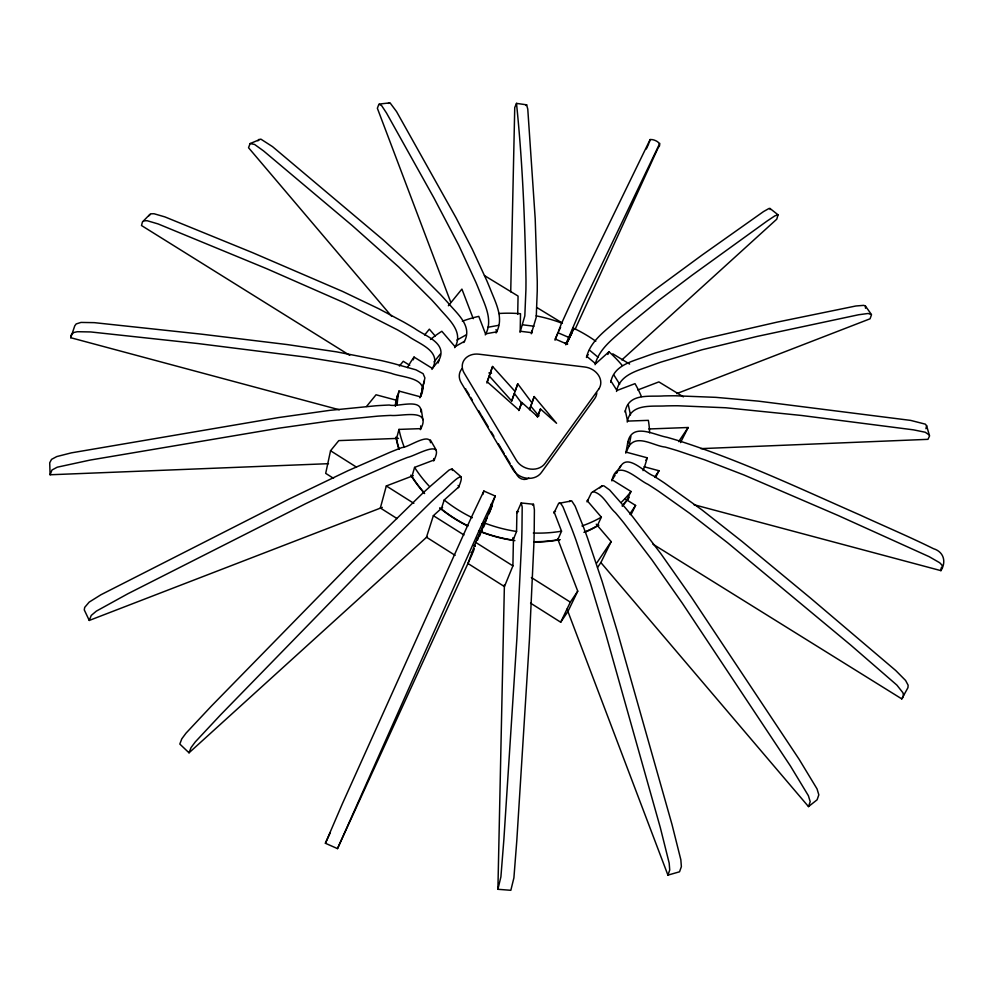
<?xml version="1.0" encoding="UTF-8"?>
<svg xmlns="http://www.w3.org/2000/svg" width="993" height="993" viewBox="0 0 993 993"><rect width="100%" height="100%" fill="white"/><g stroke="black" fill="none" stroke-linecap="round" stroke-linejoin="round"><path stroke-width="1.49" d="M532.099 330.52L532.062 332.717L520.195 331.252L520.506 313.714A128.742 107.132 20.3 0 0 498.834 313.503M490.89 504.357L492.367 504.99L480.96 531.603A127.762 106.673 20.3 0 0 513.096 540.118L513.145 537.623M483.467 527.345L487.153 517.353L475.684 542.377L467.951 563.478L504.432 586.578L512.909 565.886L513.443 537.747M517.701 314.371L518.061 296.063L484.472 275.595M513.096 540.118L516.559 531.466L516.919 511.519L518.495 511.693M516.745 513.033L521.188 502.954L533.576 504.27L534.395 509.893L534.209 530.436A272.479 40.055 -84.4 0 1 533.949 542.476L529.443 639.442L516.807 840.587L513.902 877.874L510.836 890.299L497.903 889.294L504.407 584.703M510.725 291.855L514.746 107.529L516.497 103.384L526.638 104.824L527.779 109.143L535.202 218.708L537.263 281.416A253.091 35.276 -83.5 0 1 537.238 291.135L536.232 317.313L531.317 333.772M328.484 463.681L50.097 474.766L51.984 469.999L57.234 467.194L90.14 460.069L279.343 428.12L331.265 420.784L377.762 416.141A266.72 120.463 -7.7 0 1 390.795 415.409C401.11 416.638 432.563 407.515 420.349 429.646M452.361 470.446L451.964 468.857L449.109 470.037L431.074 485.627A271.871 56.812 -48.2 0 0 422.062 493.844L352.23 562.063L211.472 705.998L186.051 733.119L181.781 738.854L179.82 744.055L189.03 752.806L427.325 536.568M339.345 409.786L70.739 337.719L71.124 335.063L73.73 332.518L77.355 331.712L90.723 331.947L198.041 343.566L306.043 357.132L349.213 364.146L378.581 370.19A263.046 130.679 15 0 1 391.205 373.281C402.513 377.824 431.694 377.551 419.878 397.821M50.097 474.766L49.712 462.8L51.537 459.374L56.775 456.569L71.322 452.87L278.189 417.619L329.937 410.332L376.297 405.74A265.975 121.27 -7.7 0 1 389.306 405.02C397.113 407.428 422.087 397.622 420.871 412.021M693.834 504.667L940.942 570.652L941.153 567.872M940.942 570.652C946.59 561.517 943.66 551.76 933.457 548.682C909.24 536.704 884.329 526.178 859.789 514.895C800.197 488.717 741.15 460.702 679.051 440.855A259.992 129.475 11 0 0 666.911 437.268C653.99 434.996 631.263 421.603 627.588 443.461M382.305 507.386L89.271 620.439L91.232 615.449L96.346 611.129L127.874 593.752L305.683 503.674L353.483 480.724L395.872 462.055A269.959 94.496 -28.8 0 1 407.689 457.351C415.906 455.762 445.696 437.106 433.668 460.951M770.146 209.535L770.047 208.505L769.004 208.48L763.592 211.534L702.076 255.052L655.306 289.447L620.637 317.214A253.376 50.333 -49.5 0 0 613.103 323.73C602.255 333.201 589.929 342.647 586.453 357.505M430.59 442.692C429.187 432.029 407.912 447.806 402.053 447.52A269.376 95.601 -28.8 0 0 390.261 452.187L347.935 470.732L288.839 499.169L100.889 594.782L89.159 602.13L84.703 607.381L84.268 609.901L89.271 620.439M574.997 329.527L658.247 147.547C664.081 142.433 650.341 137.841 650.08 140.162M189.03 752.806L191.028 747.63L195.311 741.883L220.731 714.699L361.44 570.317L431.21 501.85A272.219 55.422 -48.2 0 1 440.197 493.595C445.708 490.194 469.416 462.192 458.406 487.7M625.751 453.156L629.041 446.093L630.878 436.361M627.924 441.897L626 452.088L647.163 457.785A128.742 107.132 20.3 0 1 643.017 470.62M398.516 438.36L338.799 440.607L330.545 450.748L325.692 473.363L333.536 478.341M421.951 390.386L424.905 377.961L423.105 373.678L416.03 369.855L393.873 363.649A262.239 131.324 15 0 0 381.287 360.571L336.664 351.87L287.275 344.583L201.331 334.144L94.335 322.651L81.004 322.427L76.188 323.929L74.773 325.816L70.739 337.719M488.99 513.207L495.222 496.041L483.876 491.026L482.834 494.477M942.357 568.356L941.985 565.104L939.713 562.758L929.225 556.701L838.08 515.466L743.931 474.964L704.893 459.908L677.375 450.648A260.787 128.829 11.1 0 0 665.186 447.061C654.176 446.142 637.183 433.854 629.041 446.093M396.555 399L395.549 403.021M431.93 369.408C442.928 351.174 419.158 344.112 408.21 336.13A259.545 124.882 37.9 0 0 397.461 329.85L344.422 302.828L266.658 268.681L158.073 223.922L147.2 220.731L144.208 220.781L142.458 221.898L141.502 225.523L349.722 355.345M438.124 361.638C449.208 343.429 425.513 336.329 414.54 328.398A258.776 125.565 37.9 0 0 403.828 322.129L378.966 308.835L342.573 291.421L252.607 252.681L164.9 216.896L154.027 213.743L151.035 213.805L148.764 215.878M396.691 398.392L397.299 395.984M454.707 347.662C464.29 331.786 448.203 319.051 439.129 308.165A256.653 104.699 59.4 0 0 431.409 299.613L398.801 267.067L352.366 225.684L263.567 150.924L254.568 144.444L250.124 143.563L248.523 147.709L391.676 316.345M463.743 342.548C473.45 326.722 457.376 313.962 448.277 303.126A256.02 105.568 59.4 0 0 440.557 294.611L413.187 267.129L383.112 239.822L272.529 146.641L260.811 139.107L250.124 143.563M395.946 401.979L397.411 396.331M422.373 389.479L423.117 386.786L420.461 396.84L398.975 391.068L396.517 400.539A127.762 106.673 20.3 0 0 395.524 406.112M865.511 308.252L865.387 305.993L863.736 305.36L855.854 305.993L777.022 322.154L702.932 339.122L655.181 353.036A254.717 86.937 -31.3 0 0 644.929 356.636C631.486 361.663 613.674 365.474 610.745 382.367M413.311 359.814L414.044 357.07L432.389 368.44L438.906 360.273L438.124 363.004M420.647 425.91L421.057 428.616L398.987 429.41L396.492 438.695A127.762 106.673 20.3 0 0 399.174 449.171M413.274 475.659L386.314 485.962L380.356 507.994L397.051 518.569M422.41 388.251L424.483 380.778M420.486 396.244L421.615 392.185M485.279 334.902C493.273 320.652 485.242 305.645 479.954 292.227A254.568 73.134 78.8 0 0 475.97 282.496L458.803 245.345L433.929 197.955L386.488 112.991L381.585 105.568L378.892 104.253L377.365 108.262L450.574 301.76M433.718 458.567L434.45 459.833L414.577 467.38L411.946 476.466A127.762 106.673 20.3 0 0 423.663 492.069M496.053 332.965C504.208 318.765 496.128 303.746 490.803 290.353A254.109 74.239 78.8 0 0 486.793 280.659L472.296 249.243L456.11 217.889L396.567 111.613L390.038 102.838L379.413 104.054M442.58 507.361L433.37 515.665L426.481 537.213L455.117 555.348M458.071 485.453L459.25 486.483L444.194 500.025L441.314 508.9A127.762 106.673 20.3 0 0 467.964 525.88M520.034 332.382L524.825 315.898L525.918 289.695A253.314 33.973 -83.5 0 0 525.98 279.976C524.987 221.141 522.492 161.611 516.497 103.384M472.345 553.858L337.496 848.618L325.394 843.268L342.337 803.821L467.889 524.974A273.063 9.843 -66.4 0 1 472.879 514.151L483.876 491.026M486.918 383.05L492.578 366.467L515.082 391.465L517.738 383.794L532.037 402.935L529.53 409.699M529.815 408.595L534.197 396.555L556.564 423.279L540.44 408.955L537.834 416.75L521.759 402.438L518.805 410.568M532.037 402.935L534.197 396.555M337.496 848.618L479.383 529.964A273.112 8.292 -66.4 0 1 484.336 519.128L495.222 496.041M521.759 402.438L519.091 410.208L487.116 381.722L492.578 366.467M489.388 376.148L511.705 401.011L514.349 393.377L522.318 404.077M511.705 401.011L517.738 383.794M472.767 552.952L474.306 548.769M477.422 540.279L480.562 531.727L479.123 531.168M479.656 535.959L483.864 524.527L482.424 523.969M489.574 512.549L492.367 504.99M555.037 340.214L561.219 324.128L571.943 300.618A252.905 8.614 -66.6 0 1 575.965 292.004L650.204 139.38M649.36 142.136L649.782 141.006M537.374 417.048L540.44 408.955M565.6 344.757L582.531 305.161A252.954 7.261 -66.6 0 1 586.515 296.535L659.762 143.364M567.015 344.211L567.388 343.23M568.133 341.282L568.505 340.301M568.89 339.308L569.634 337.335L568.368 336.751M569.796 337.67L573.433 328.124A128.742 107.132 20.3 0 1 595.788 341.22M571.062 335.15L573.16 329.651L566.358 344.497M595.092 364.704C598.729 349.908 610.993 340.438 621.829 330.905A253.674 49.091 -49.5 0 1 629.339 324.363L658.992 300.196L692.109 275.198L767.068 221.054L774.937 215.829L778.065 214.823L776.762 219.18L621.866 359.913M607.865 354.464L608.982 351.77A128.742 107.132 20.3 0 1 622.127 365.337M553.908 513.12L558.625 503.401L571.707 500.882L575.096 506.07L583.09 526.067A270.431 82.568 76.7 0 1 587.446 537.784L602.056 581.24L617.41 631.771L671.976 824.401L680.85 859.801L681.372 866.653L679.535 871.792L667.929 875.118L567.028 609.131M616.504 391.453C619.57 374.609 637.357 370.799 650.8 365.709A255.238 85.907 -31.3 0 1 661.053 362.073L702.014 349.772L757.026 336.441L858.61 314.756L868.192 313.465L871.519 314.719L870.054 318.803L676.692 393.625M555.509 511.407L554.032 511.718L561.541 531.193L557.743 539.795A127.762 106.673 20.3 0 1 533.812 541.731M625.081 412.132C628.197 392.583 649.67 397.014 663.721 395.909A256.939 114.456 -11.1 0 1 675.588 395.785L715.879 397.349L758.342 401.135L910.668 420.399L925.315 424.148L926.606 425.699L929.547 435.977L927.958 439.34L700.872 448.637M587 501.862L591.48 492.702L602.081 485.85L603.856 485.825L609.64 489.983L624.56 506.926A267.303 113.512 56.3 0 1 632.814 516.881L661.04 553.957L691.302 597.078L799.129 759.297L817.028 788.876L818.828 794.847L817.102 799.799L808.488 806.601L600.815 562.497M627.228 422.087C630.381 402.959 652.053 406.758 665.98 405.901A257.634 113.674 -11.1 0 1 677.884 405.765L725.809 407.775L801.314 415.446L913.486 429.845L925.228 432.24L929.448 435.083M480.96 531.603L481.99 529.368M483.008 527.134L484.025 524.9M573.433 328.124L566.258 343.777L555.161 338.998L557.892 333.127M325.394 843.268L330.384 832.469M646.306 149L648.826 143.538M558.798 331.166L560.611 327.268M611.899 480.922C616.43 457.177 637.307 479.569 647.87 484.286A264.411 128.792 34.1 0 1 658.831 491.423L689.8 513.406L727.608 542.761L850.864 645.202L896.89 685.108L902.947 692.779L903.469 695.46L902.637 697.769L901.768 698.886L652.91 544.139M619.769 468.026C626.732 451.939 644.184 472.469 653.531 475.908A263.617 129.487 34.1 0 1 664.466 483.008L701.902 509.856L741.982 541.408L810.648 598.208L895.736 670.523L905.591 680.466L908.136 685.22L907.95 687.677L901.768 698.886M588.303 499.827L587.124 500.584L601.348 517.154L597.277 525.793A127.762 106.673 20.3 0 1 583.921 532.335M925.935 428.715L926.606 425.699M530.56 603.136L560.697 622.214L570.33 602.13L577.74 591.158L557.582 538.591M577.74 591.158L567.996 611.378L560.697 622.214M645.934 460.318L647.163 457.785M615.064 475.424L612.073 479.756L631.002 491.498L626.757 500.224A127.762 106.673 20.3 0 1 622.35 505.549M596.259 524.192L611.167 541.619L600.964 562.41L597.587 567.413M630.989 514.684L635.594 505.425L625.106 498.92M655.616 477.472L658.992 470.744L644.109 466.747M680.49 442.605L688.174 427.499L648.851 428.976M257.981 140.82L259.049 139.33M497.903 889.294L500.906 876.856L503.873 839.519L516.906 638.214L521.66 541.173A272.727 38.59 -84.4 0 0 521.97 529.12L522.194 506.989L521.188 502.954M526.029 105.531L526.638 104.824M532.521 505.226L533.278 504.283M596.644 563.143L611.167 541.619M629.773 514.051L635.594 505.425M654.747 477.025L658.992 470.744M678.641 441.624L688.174 427.499M667.929 875.118L669.729 869.992L669.183 863.116L660.32 827.628L605.891 634.527L590.587 583.859L576.052 540.304A270.94 81.352 76.8 0 0 571.707 528.549L563.031 506.964L561.02 503.811L559.208 503.079M616.566 473.251L617.311 472.171M615.139 473.959L620.861 465.68M599.809 487.935L602.081 485.85M628.11 498.92L627.154 500.187M808.488 806.601L810.201 801.661L808.376 795.678L790.428 766.013L682.352 603.26L652.029 559.99L623.765 522.79A267.998 112.606 56.3 0 0 615.499 512.785C608.026 506.256 603.235 493.794 593.032 491.597M434.053 361.874L440.271 354.079M366.516 406.485L376.037 394.78L397.001 400.402M399.372 366.057L403.257 361.278L409.737 365.287M424.619 334.976L429.348 329.167L435.17 335.957M448.377 305.745L461.906 289.087L473.251 318.679M388.424 103.433L389.417 102.701M569.299 501.626L570.491 500.671M143.191 221.203L150.017 214.227M608.982 351.77L595.663 363.748L586.578 356.189L588.253 354.687M597.699 525.88L598.866 525.198M464.538 341.294L455.042 346.669L441.835 331.277A128.742 107.132 20.3 0 0 430.528 339.457M456.941 340.065L466.027 334.951M637.767 389.964L658.88 381.908L683.383 396.84M559.543 539.758L558.128 540.018M487.675 327.305L498.511 325.356M536.369 415.508L539.062 415.819M488.879 372.934L491.535 373.244M522.616 324.798L533.973 326.213M514.883 540.639L513.393 540.428A128.06 106.921 20.3 0 1 478.552 530.932M475.337 545.976L473.909 545.405M477.186 538.268L477.894 538.554M474.617 545.281L475.312 545.554M474.542 545.467L475.25 545.74M471.352 552.393L472.06 552.679M471.29 552.58L471.998 552.853M557.83 332.692L568.443 337.26M487.65 513.17L489.115 513.803M565.501 343.007L566.767 343.603M536.977 307.594L562.112 322.924M612.805 353.818L629.599 364.059M330.545 450.748L356.462 467.12M386.314 485.962L413.833 503.327M433.37 515.665L463.967 534.979M475.684 542.377L512.909 565.886M531.367 577.529L570.33 602.13M770.047 208.505L778.065 214.823M440.88 508.9L439.738 507.969M589.432 350.07L598.134 357.306M452.262 469.13L461.323 476.975M530.672 406.063L538.38 415.297M865.387 305.993L871.196 314.16M613.885 375.044L619.669 384.167M610.906 380.952L616.951 390.497L634.999 383.646A128.742 107.132 20.3 0 1 641.416 396.555M411.524 476.33L410.792 475.151M466.747 390.745L469.106 394.705M470.682 397.349L472.258 399.98M478.576 410.593L480.96 414.59M481.754 415.918L484.944 421.255M485.577 422.335L488.134 426.618M491.336 431.98L493.893 436.287M498.399 443.846L500.981 448.178M501.626 449.258L504.221 453.602M505.511 455.775L506.815 457.959M507.46 459.039L510.067 463.408M511.37 465.593L517.241 475.448A7.534 6.38 21.2 0 0 528.897 478.08M430.354 439.911L435.989 449.643M495.991 329.626L496.848 331.823L485.515 333.859L478.775 316.37A128.742 107.132 20.3 0 0 462.353 321.211M628.333 404.921L630.493 414.925M625.317 410.63L627.564 421.094L648.367 420.349A128.742 107.132 20.3 0 1 649.633 432.874M396.145 438.447L395.897 437.168A128.06 106.921 20.3 0 0 398.752 448.786M421.28 409.352L422.857 419.667M629.301 497.27A128.06 106.921 20.3 0 1 622.214 506.157M598.258 525.545A128.06 106.921 20.3 0 1 584.976 532.198M560.126 539.646A128.06 106.921 20.3 0 1 533.998 542.004M467.554 525.967A128.06 106.921 20.3 0 1 440.073 508.255M424.619 493.558A128.06 106.921 20.3 0 1 411.561 476.367M395.251 405.901A128.06 106.921 20.3 0 1 397.461 395.388M484.658 524.838A119.222 99.536 20.3 0 1 481.915 523.758M564.893 342.722A119.222 99.536 20.3 0 1 567.661 344.037M465.965 389.43A7.385 6.107 17.7 0 1 465.58 388.685M596.781 392.918A16.223 13.269 22 0 1 594.745 398.565L541.322 472.618A16.72 14.088 21.1 0 1 526.985 478.254A16.72 14.088 21.1 0 1 512.86 469.428L461.186 382.715A16.372 13.492 17.8 0 1 462.254 368.391M631.002 491.498A128.742 107.132 20.3 0 1 621.717 501.899M601.348 517.154A128.742 107.132 20.3 0 1 581.948 525.967M561.541 531.193A128.742 107.132 20.3 0 1 533.328 533.03M516.559 531.466A128.742 107.132 20.3 0 1 484.174 522.877M472.333 517.725A128.742 107.132 20.3 0 1 444.194 500.025M429.088 486.049A128.742 107.132 20.3 0 1 414.577 467.38M404.139 446.912A128.742 107.132 20.3 0 1 398.987 429.41M397.175 404.66A128.742 107.132 20.3 0 1 398.975 391.068M407.49 367.584A128.742 107.132 20.3 0 1 414.044 357.07M536.133 315.861A128.742 107.132 20.3 0 1 562.41 323.383M598.717 389.107L545.008 463.458A16.844 14.163 21.1 0 1 530.56 469.093A16.844 14.163 21.1 0 1 516.323 460.218L464.165 373.033A16.496 13.554 17.8 0 1 478.924 354.191L584.815 367.013A16.347 13.331 22 0 1 598.717 389.107"/></g></svg>
